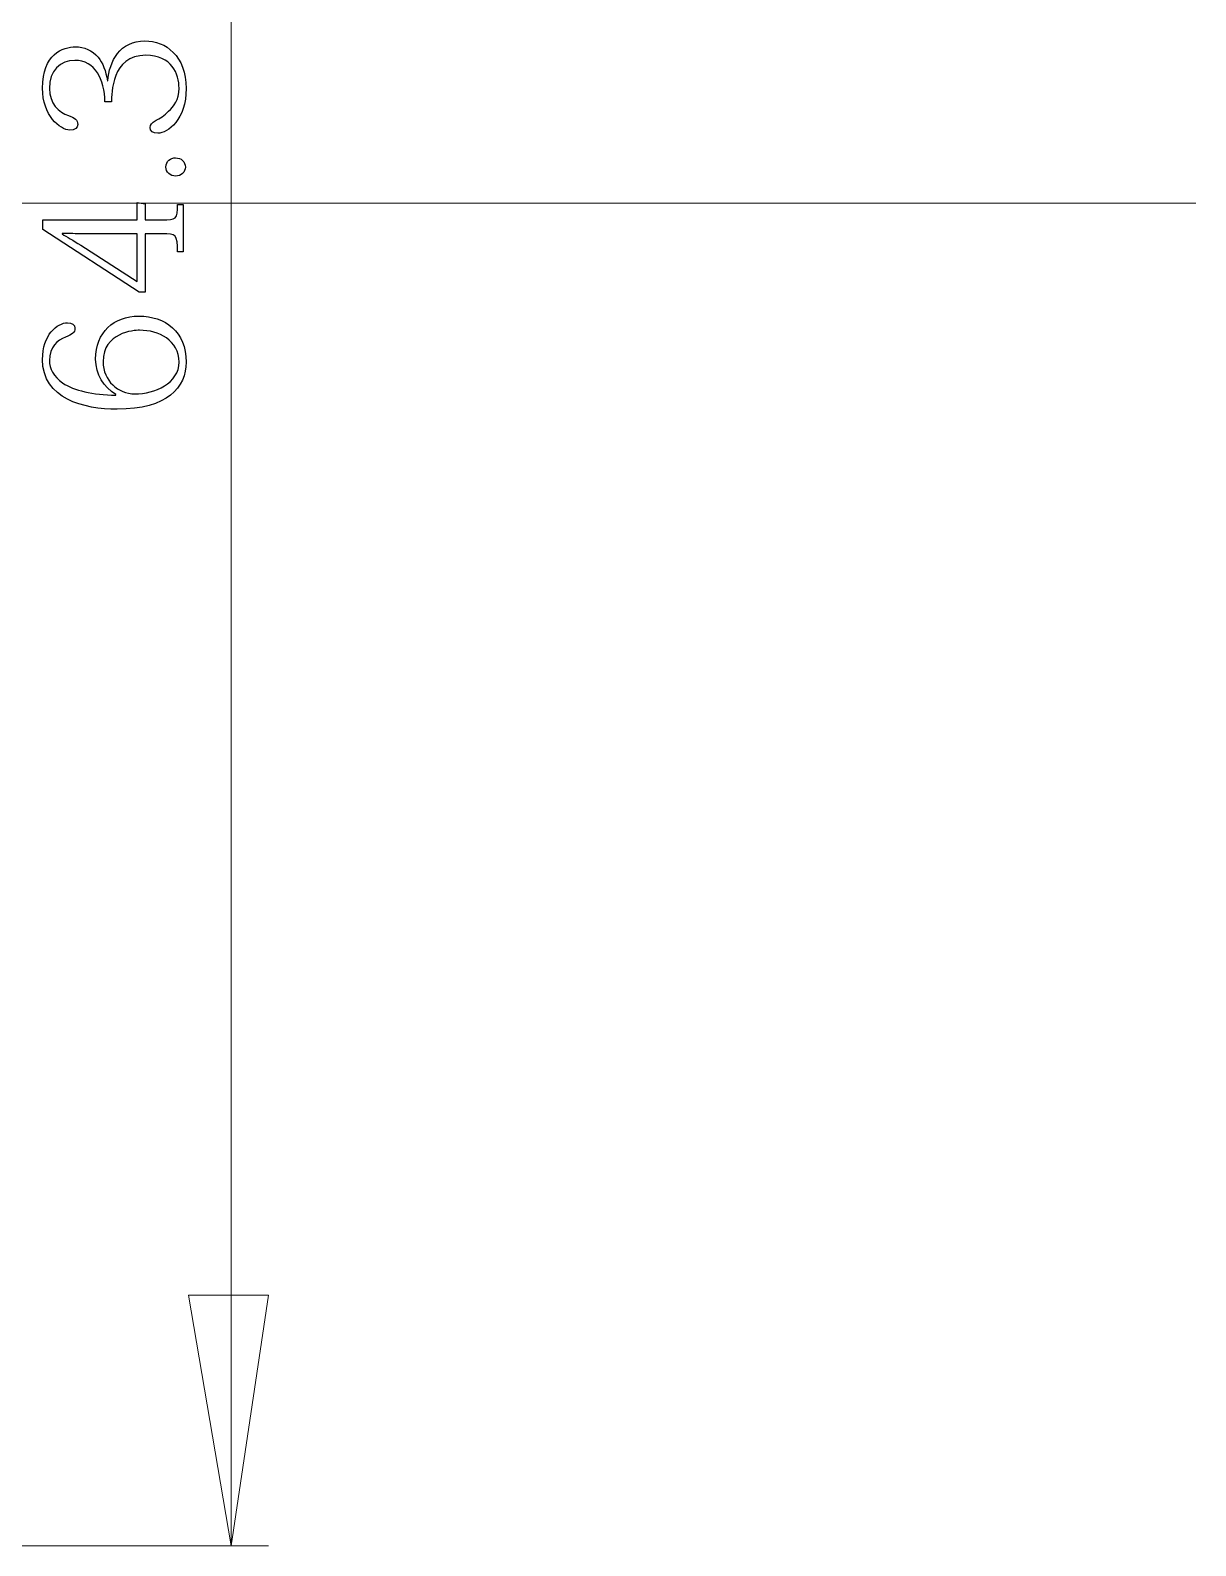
# Model space of a CAD drawing. Header units: millimetres. Extents: x -115 to 130, y -79 to 93.
# Drawn here: x 111.94 to 130.46, y -28.07 to -3.99 of the extents above; entities that cross this region are included whole.
import ezdxf

# ---------------------------------------------------------------- set-up
doc = ezdxf.new("R2010")
doc.units = ezdxf.units.MM
doc.header["$MEASUREMENT"] = 0
doc.layers.add('layer 1', color=7, linetype='Continuous')

msp = doc.modelspace()

# ---------------------------------------------------------------- linework, layer by layer
at = {"layer": 'layer 1', "lineweight": 18}
for points in [[(115.1326, 14.6826), (115.1326, 14.6826), (115.1326, -28.0741), (115.1326, -28.0741)], [(130.4572, -6.7381), (130.4572, -6.7381), (100.7392, -6.7381), (100.7392, -6.7381)], [(114.4552, -24.0947), (114.4552, -24.0947), (115.7252, -24.0947), (115.7252, -24.0947)], [(115.1326, -28.0741), (115.1326, -28.0741), (114.4552, -24.0947), (114.4552, -24.0947)], [(115.7252, -24.0947), (115.7252, -24.0947), (115.1326, -28.0741), (115.1326, -28.0741)], [(100.8239, -28.0741), (100.8239, -28.0741), (115.7252, -28.0741), (115.7252, -28.0741)]]:
    msp.add_open_spline(points, degree=3, dxfattribs=at)
at = {"layer": 'layer 1'}
for points, knots in [([(113.1636, -4.793), (113.1423, -4.6345), (113.0904, -4.5065), (113.0173, -4.4151), (113.0173, -4.4151), (112.9228, -4.3053), (112.7917, -4.2505), (112.6575, -4.2505), (112.6575, -4.2505), (112.4564, -4.2505), (112.1333, -4.3663), (112.1333, -4.9089), (112.1333, -4.9089), (112.1333, -5.3417), (112.4076, -5.5733), (112.5691, -5.5733), (112.5691, -5.5733), (112.6484, -5.5733), (112.6941, -5.5428), (112.6941, -5.488), (112.6941, -5.488), (112.6941, -5.4087), (112.6453, -5.3813), (112.5478, -5.3447), (112.5478, -5.3447), (112.3923, -5.2929), (112.243, -5.1466), (112.243, -4.9149), (112.243, -4.9149), (112.243, -4.6254), (112.4137, -4.4669), (112.6484, -4.4669), (112.6484, -4.4669), (112.9655, -4.4669), (113.124, -4.7686), (113.124, -5.1253), (113.124, -5.1253), (113.124, -5.1253), (113.2306, -5.1253), (113.2306, -5.1253), (113.2306, -5.1253), (113.2306, -4.9942), (113.2306, -4.3846), (113.7732, -4.3846), (113.7732, -4.3846), (114.1877, -4.3846), (114.3035, -4.6833), (114.3035, -4.9089), (114.3035, -4.9089), (114.3035, -5.0948), (114.2243, -5.1984), (114.1359, -5.2746), (114.1359, -5.2746), (114.0719, -5.3478), (113.9957, -5.3874), (113.9378, -5.4179), (113.9378, -5.4179), (113.8646, -5.4575), (113.8433, -5.488), (113.8433, -5.5306), (113.8433, -5.5306), (113.8433, -5.5947), (113.886, -5.6251), (113.9652, -5.6251), (113.9652, -5.6251), (114.1298, -5.6251), (114.4163, -5.4026), (114.4163, -4.9149), (114.4163, -4.9149), (114.4163, -4.3937), (114.0902, -4.156), (113.761, -4.156), (113.761, -4.156), (113.3648, -4.156), (113.1941, -4.4791), (113.1697, -4.793), (113.1697, -4.793), (113.1697, -4.793), (113.1636, -4.793), (113.1636, -4.793)], [0, 0, 0, 0, 0.047619, 0.047619, 0.047619, 0.047619, 0.0952381, 0.0952381, 0.0952381, 0.0952381, 0.1428571, 0.1428571, 0.1428571, 0.1428571, 0.1904762, 0.1904762, 0.1904762, 0.1904762, 0.2380952, 0.2380952, 0.2380952, 0.2380952, 0.2857143, 0.2857143, 0.2857143, 0.2857143, 0.3333333, 0.3333333, 0.3333333, 0.3333333, 0.3809524, 0.3809524, 0.3809524, 0.3809524, 0.4285714, 0.4285714, 0.4285714, 0.4285714, 0.4761905, 0.4761905, 0.4761905, 0.4761905, 0.5238095, 0.5238095, 0.5238095, 0.5238095, 0.5714286, 0.5714286, 0.5714286, 0.5714286, 0.6190476, 0.6190476, 0.6190476, 0.6190476, 0.6666667, 0.6666667, 0.6666667, 0.6666667, 0.7142857, 0.7142857, 0.7142857, 0.7142857, 0.7619048, 0.7619048, 0.7619048, 0.7619048, 0.8095238, 0.8095238, 0.8095238, 0.8095238, 0.8571429, 0.8571429, 0.8571429, 0.8571429, 0.9047619, 0.9047619, 0.9047619, 0.9047619, 1, 1, 1, 1]), ([(114.0932, -6.1616), (114.0932, -6.2439), (114.1633, -6.3049), (114.2487, -6.3049), (114.2487, -6.3049), (114.331, -6.3049), (114.4041, -6.2439), (114.4041, -6.1616), (114.4041, -6.1616), (114.4041, -6.0763), (114.331, -6.0153), (114.2487, -6.0153), (114.2487, -6.0153), (114.1694, -6.0153), (114.0932, -6.0702), (114.0932, -6.1616)], [0, 0, 0, 0, 0.2, 0.2, 0.2, 0.2, 0.4, 0.4, 0.4, 0.4, 0.6, 0.6, 0.6, 0.6, 1, 1, 1, 1]), ([(114.0384, -7.2223), (114.2517, -7.2223), (114.2792, -7.2345), (114.2792, -7.5089), (114.2792, -7.5089), (114.2792, -7.5089), (114.3706, -7.5089), (114.3706, -7.5089), (114.3706, -7.5089), (114.3706, -7.5089), (114.3706, -6.756), (114.3706, -6.756), (114.3706, -6.756), (114.3706, -6.756), (114.2792, -6.756), (114.2792, -6.756), (114.2792, -6.756), (114.2792, -6.9876), (114.2548, -7.0029), (114.0384, -7.0029), (114.0384, -7.0029), (114.0384, -7.0029), (113.764, -7.0029), (113.764, -7.0029), (113.764, -7.0029), (113.764, -7.0029), (113.764, -6.7438), (113.764, -6.7438), (113.764, -6.7438), (113.764, -6.7438), (113.6391, -6.7255), (113.6391, -6.7255), (113.6391, -6.7255), (113.6391, -6.7255), (113.6391, -7.0029), (113.6391, -7.0029), (113.6391, -7.0029), (113.6391, -7.0029), (112.1363, -7.0029), (112.1363, -7.0029), (112.1363, -7.0029), (112.1363, -7.0029), (112.1363, -7.1553), (112.1363, -7.1553), (112.1363, -7.1553), (112.1363, -7.1553), (113.6696, -8.1489), (113.6696, -8.1489), (113.6696, -8.1489), (113.6696, -8.1489), (113.764, -8.1489), (113.764, -8.1489), (113.764, -8.1489), (113.764, -8.1489), (113.764, -7.2223), (113.764, -7.2223), (113.764, -7.2223), (113.764, -7.2223), (114.0384, -7.2223), (114.0384, -7.2223)], [0, 0, 0, 0, 0.0625, 0.0625, 0.0625, 0.0625, 0.125, 0.125, 0.125, 0.125, 0.1875, 0.1875, 0.1875, 0.1875, 0.25, 0.25, 0.25, 0.25, 0.3125, 0.3125, 0.3125, 0.3125, 0.375, 0.375, 0.375, 0.375, 0.4375, 0.4375, 0.4375, 0.4375, 0.5, 0.5, 0.5, 0.5, 0.5625, 0.5625, 0.5625, 0.5625, 0.625, 0.625, 0.625, 0.625, 0.6875, 0.6875, 0.6875, 0.6875, 0.75, 0.75, 0.75, 0.75, 0.8125, 0.8125, 0.8125, 0.8125, 0.875, 0.875, 0.875, 0.875, 1, 1, 1, 1]), ([(112.4442, -7.2162), (112.56, -7.2193), (112.6758, -7.2223), (112.7612, -7.2223), (112.7612, -7.2223), (112.7612, -7.2223), (113.6391, -7.2223), (113.6391, -7.2223), (113.6391, -7.2223), (113.6391, -7.2223), (113.6391, -7.9782), (113.6391, -7.9782), (113.6391, -7.9782), (113.6391, -7.9782), (112.7398, -7.4052), (112.7398, -7.4052), (112.7398, -7.4052), (112.6209, -7.3229), (112.5173, -7.2742), (112.4442, -7.2254), (112.4442, -7.2254), (112.4442, -7.2254), (112.4442, -7.2162), (112.4442, -7.2162)], [0, 0, 0, 0, 0.1428571, 0.1428571, 0.1428571, 0.1428571, 0.2857143, 0.2857143, 0.2857143, 0.2857143, 0.4285714, 0.4285714, 0.4285714, 0.4285714, 0.5714286, 0.5714286, 0.5714286, 0.5714286, 0.7142857, 0.7142857, 0.7142857, 0.7142857, 1, 1, 1, 1]), ([(113.2977, -9.7857), (112.9319, -9.7857), (112.6362, -9.7126), (112.4503, -9.5937), (112.4503, -9.5937), (112.3101, -9.4931), (112.243, -9.3621), (112.243, -9.2371), (112.243, -9.2371), (112.243, -9.0207), (112.371, -8.9079), (112.499, -8.8652), (112.499, -8.8652), (112.6057, -8.8226), (112.6484, -8.789), (112.6484, -8.725), (112.6484, -8.725), (112.6484, -8.6702), (112.6027, -8.6366), (112.5326, -8.6366), (112.5326, -8.6366), (112.3649, -8.6366), (112.1333, -8.8287), (112.1333, -9.2218), (112.1333, -9.2218), (112.1333, -9.8467), (112.7917, -10.0113), (113.319, -10.0113), (113.319, -10.0113), (114.1176, -10.0113), (114.4163, -9.6608), (114.4163, -9.2615), (114.4163, -9.2615), (114.4163, -8.7799), (114.081, -8.53), (113.6635, -8.53), (113.6635, -8.53), (113.2642, -8.53), (112.9777, -8.7921), (112.9777, -9.2127), (112.9777, -9.2127), (112.9777, -9.4596), (113.1057, -9.6577), (113.2977, -9.7766), (113.2977, -9.7766), (113.2977, -9.7766), (113.2977, -9.7857), (113.2977, -9.7857)], [0, 0, 0, 0, 0.0769231, 0.0769231, 0.0769231, 0.0769231, 0.1538462, 0.1538462, 0.1538462, 0.1538462, 0.2307692, 0.2307692, 0.2307692, 0.2307692, 0.3076923, 0.3076923, 0.3076923, 0.3076923, 0.3846154, 0.3846154, 0.3846154, 0.3846154, 0.4615385, 0.4615385, 0.4615385, 0.4615385, 0.5384615, 0.5384615, 0.5384615, 0.5384615, 0.6153846, 0.6153846, 0.6153846, 0.6153846, 0.6923077, 0.6923077, 0.6923077, 0.6923077, 0.7692308, 0.7692308, 0.7692308, 0.7692308, 0.8461538, 0.8461538, 0.8461538, 0.8461538, 1, 1, 1, 1]), ([(113.6757, -8.7555), (113.9805, -8.7555), (114.3035, -8.914), (114.3035, -9.2615), (114.3035, -9.2615), (114.3035, -9.5968), (113.9195, -9.7674), (113.5995, -9.7674), (113.5995, -9.7674), (113.3343, -9.7674), (113.0965, -9.5571), (113.0965, -9.2554), (113.0965, -9.2554), (113.0965, -8.7921), (113.5812, -8.7555), (113.6757, -8.7555)], [0, 0, 0, 0, 0.2, 0.2, 0.2, 0.2, 0.4, 0.4, 0.4, 0.4, 0.6, 0.6, 0.6, 0.6, 1, 1, 1, 1])]:
    msp.add_open_spline(points, degree=3, knots=knots, dxfattribs=at)

doc.saveas('drawing.dxf')
